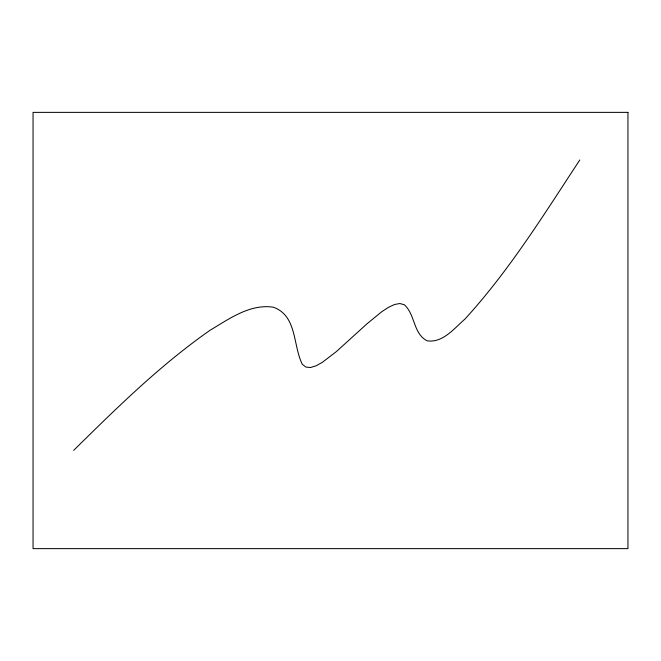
<?xml version="1.0" encoding="UTF-8"?>
<svg xmlns="http://www.w3.org/2000/svg" width="661" height="661" viewBox="0 0 661 661"><rect width="100%" height="100%" fill="white"/><g stroke="black" fill="none" stroke-linecap="round" stroke-linejoin="round"><path stroke-width="0.99" d="M579.796 159.97C543.896 214.618 509.177 270.721 464.89 319.139C454.256 328.294 442.944 343.084 427.229 340.853C413.117 333.846 415.331 314.454 404.292 304.738L399.872 303.523L394.559 304.49L388.494 307.315L381.818 311.67L367.152 323.667L336.309 351.635L322.271 362.385L316.074 365.806L310.604 367.491L305.985 367.111L302.358 364.343C292.773 345.513 297.31 315.636 273.266 307.183C249.792 303.713 229.028 318.99 209.942 330.343C160.202 365.145 116.766 407.87 73.668 450.364M627.95 112.37L33.05 112.37L33.05 548.63L627.95 548.63L627.95 112.37"/></g></svg>
